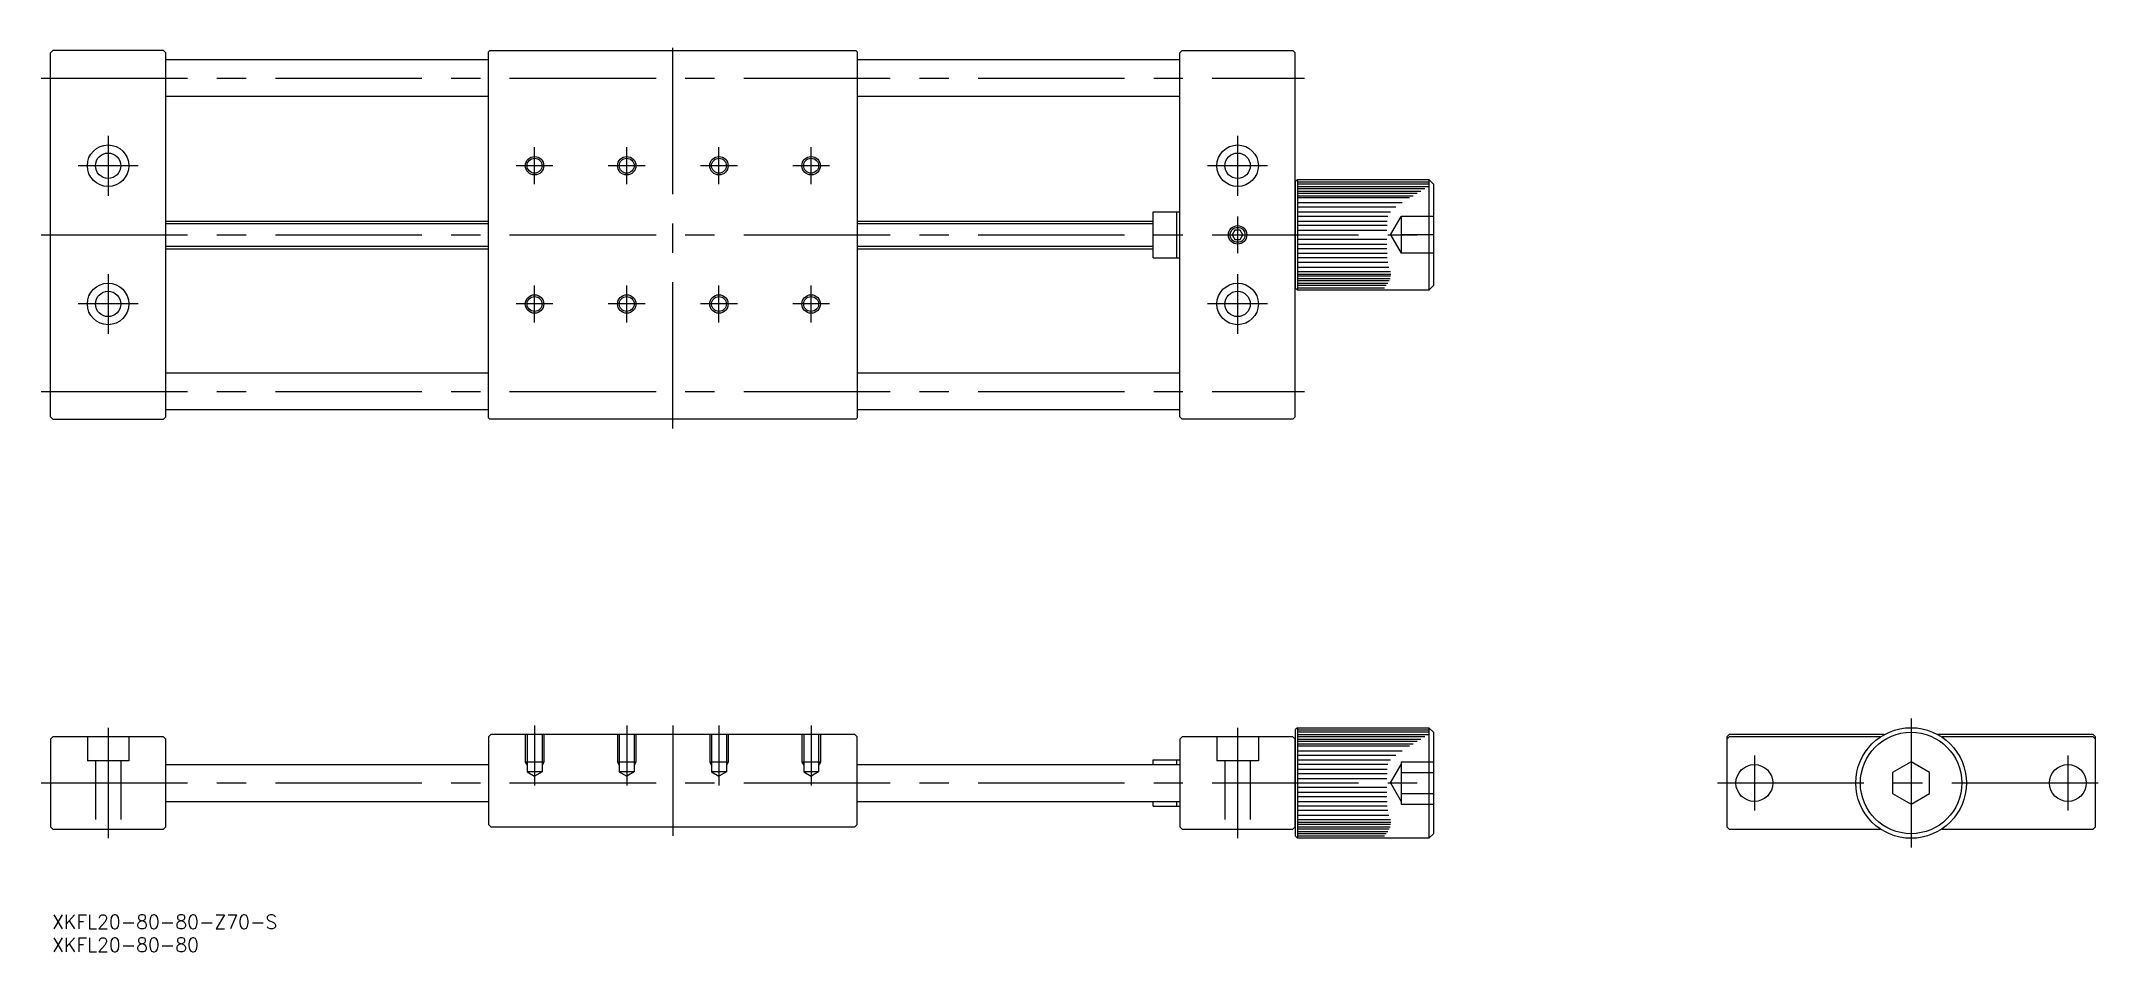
# Model space of a CAD drawing. Extents: x -406 to 42, y -37 to 161.
import ezdxf

# ---------------------------------------------------------------- set-up
doc = ezdxf.new("R2010")
doc.units = 0
doc.linetypes.add('CENTER', pattern=[50.8, 31.75, -6.35, 6.35, -6.35])
doc.linetypes.add('DASHED', pattern=[19.05, 12.7, -6.35])
doc.layers.get('0').update_dxf_attribs({"linetype": 'CONTINUOUS'})
doc.layers.add('CENTER', color=1, linetype='CONTINUOUS')
doc.styles.get("Standard").update_dxf_attribs({"font": 'txt.shx', "height": 3, "bigfont": 'bigfont.shx'})

# ---------------------------------------------------------------- blocks, each defined once
blk = doc.blocks.new('*U2')
at = {"color": 7, "linetype": 'CONTINUOUS'}
blk.add_text('XKFL20-80-80-Z70-S', height=3, dxfattribs=at).set_placement((-403.26, -31.61))
blk = doc.blocks.new('*U3')
at = {"color": 7, "linetype": 'CONTINUOUS'}
blk.add_text('XKFL20-80-80', height=3, dxfattribs=at).set_placement((-403.26, -36.61))

msp = doc.modelspace()

# ---------------------------------------------------------------- linework, layer by layer
at = {"color": 7, "linetype": 'CONTINUOUS'}
for p, q in [((-403.09, 158.93), (-403.59, 158.43)), ((-403.59, 79.43), (-403.59, 158.43)), ((-379.09, 158.93), (-403.09, 158.93)), ((-379.09, 158.93), (-378.59, 158.43)), ((-378.59, 79.43), (-378.59, 158.43)), ((-308.59, 156.93), (-378.59, 156.93)), ((-308.29, 158.93), (-308.59, 158.63)), ((-308.59, 79.23), (-308.59, 158.63)), ((-308.29, 158.93), (-228.89, 158.93)), ((-228.59, 158.63), (-228.89, 158.93)), ((-228.59, 158.63), (-228.59, 79.23)), ((-158.59, 156.93), (-228.59, 156.93)), ((-158.09, 158.93), (-158.59, 158.43)), ((-158.59, 79.43), (-158.59, 158.43)), ((-158.09, 158.93), (-134.09, 158.93)), ((-134.09, 158.93), (-133.59, 158.43)), ((-133.59, 79.43), (-133.59, 158.43)), ((-308.59, 148.93), (-378.59, 148.93)), ((-158.59, 148.93), (-228.59, 148.93)), ((-133.09, 130.93), (-133.59, 130.43)), ((-133.59, 130.43), (-133.59, 107.43)), ((-133.59, 130.43), (-133.59, 107.43)), ((-133.09, 130.93), (-133.09, 106.93)), ((-133.09, 130.93), (-104.59, 130.93)), ((-133.09, 130.43), (-104.59, 130.43)), ((-104.59, 129.93), (-133.09, 129.93)), ((-104.59, 130.93), (-104.59, 106.93)), ((-104.59, 130.93), (-103.59, 129.93)), ((-103.59, 129.93), (-103.59, 107.93)), ((-133.09, 129.43), (-104.59, 129.43)), ((-105.46, 128.93), (-133.09, 128.93)), ((-133.09, 128.43), (-106.32, 128.43)), ((-107.17, 127.93), (-133.09, 127.93)), ((-133.09, 127.43), (-108, 127.43)), ((-108.82, 126.93), (-133.09, 126.93)), ((-133.09, 125.93), (-110.37, 125.93)), ((-378.59, 121.93), (-308.59, 121.93)), ((-228.59, 121.93), (-164.39, 121.93)), ((-164.39, 113.93), (-164.39, 123.93)), ((-164.39, 123.93), (-159.29, 123.93)), ((-159.29, 113.93), (-159.29, 123.93)), ((-159.29, 123.93), (-158.59, 123.93)), ((-111.78, 124.93), (-133.09, 124.93)), ((-133.09, 123.93), (-112.89, 123.93)), ((-113.53, 122.93), (-133.09, 122.93)), ((-133.09, 121.93), (-113.63, 121.93)), ((-113.68, 120.93), (-133.09, 120.93)), ((-146.66, 119.93), (-147.24, 118.93)), ((-147.24, 118.93), (-146.66, 117.93)), ((-145.51, 119.93), (-146.66, 119.93)), ((-146.66, 117.93), (-145.51, 117.93)), ((-144.93, 118.93), (-145.51, 119.93)), ((-145.51, 117.93), (-144.93, 118.93)), ((-133.09, 119.93), (-113.71, 119.93)), ((-113.72, 117.93), (-133.09, 117.93)), ((-133.09, 116.93), (-113.72, 116.93)), ((-378.59, 115.93), (-308.59, 115.93)), ((-228.59, 115.93), (-164.39, 115.93)), ((-164.39, 113.93), (-159.29, 113.93)), ((-159.29, 113.93), (-158.59, 113.93)), ((-113.7, 115.93), (-133.09, 115.93)), ((-133.09, 114.93), (-113.68, 114.93)), ((-113.63, 113.93), (-133.09, 113.93)), ((-113.51, 112.93), (-133.09, 112.93)), ((-133.09, 111.93), (-113.25, 111.93)), ((-133.09, 106.93), (-133.59, 107.43)), ((-112.96, 110.93), (-133.09, 110.93)), ((-133.09, 110.43), (-112.88, 110.43)), ((-112.89, 109.93), (-133.09, 109.93)), ((-133.09, 109.43), (-113.02, 109.43)), ((-113.23, 108.93), (-133.09, 108.93)), ((-133.09, 108.43), (-113.51, 108.43)), ((-113.85, 107.93), (-133.09, 107.93)), ((-133.09, 107.43), (-114.21, 107.43)), ((-103.59, 107.93), (-104.59, 106.93)), ((-104.59, 106.93), (-133.09, 106.93)), ((-308.59, 88.93), (-378.59, 88.93)), ((-158.59, 88.93), (-228.59, 88.93)), ((-308.59, 80.93), (-378.59, 80.93)), ((-158.59, 80.93), (-228.59, 80.93)), ((-403.09, 78.93), (-403.59, 79.43)), ((-403.09, 78.93), (-379.09, 78.93)), ((-378.59, 79.43), (-379.09, 78.93)), ((-308.59, 79.23), (-308.29, 78.93)), ((-228.89, 78.93), (-308.29, 78.93)), ((-228.59, 79.23), (-228.89, 78.93)), ((-158.09, 78.93), (-158.59, 79.43)), ((-134.09, 78.93), (-158.09, 78.93)), ((-133.59, 79.43), (-134.09, 78.93)), ((-403.09, 10), (-403.59, 9.5)), ((-403.59, 9.5), (-403.59, -9.5)), ((-379.09, 10), (-403.09, 10)), ((-379.09, 10), (-378.59, 9.5)), ((-378.59, -9.5), (-378.59, 9.5)), ((-308.09, 10.5), (-308.59, 10)), ((-308.59, 10), (-308.59, -9)), ((-229.09, 10.5), (-308.09, 10.5)), ((-229.09, 10.5), (-228.59, 10)), ((-228.59, -9), (-228.59, 10)), ((-158.59, 9.5), (-158.09, 10)), ((-158.59, 9.5), (-158.59, -9.5)), ((-134.09, 10), (-158.09, 10)), ((-134.09, 10), (-133.59, 9.5)), ((-133.09, 12), (-133.59, 11.5)), ((-133.59, 11.5), (-133.59, -11.5)), ((-133.59, -9.5), (-133.59, 9.5)), ((-133.09, 12), (-104.59, 12)), ((-133.09, 12), (-133.09, -12)), ((-133.09, 11.5), (-104.59, 11.5)), ((-104.59, 11), (-133.09, 11)), ((-133.09, 10.5), (-104.59, 10.5)), ((-105.46, 10), (-133.09, 10)), ((-133.09, 9.5), (-106.32, 9.5)), ((-107.17, 9), (-133.09, 9)), ((-104.59, 12), (-104.59, -12)), ((-104.59, 12), (-103.59, 11)), ((-103.59, 11), (-103.59, -11)), ((-39.5, 10.5), (-40, 10)), ((-40, 10), (-40, -9.5)), ((-39.5, 10), (-40, 9.5)), ((-5.81, 10.5), (-39.5, 10.5)), ((-6.63, 10), (-39.5, 10)), ((39.5, 10.5), (5.81, 10.5)), ((39.5, 10), (6.63, 10)), ((40, 10), (39.5, 10.5)), ((39.5, 10), (40, 9.5)), ((40, -9.5), (40, 10)), ((-164.39, 4), (-164.39, 5)), ((-164.39, 5), (-159.29, 5)), ((-159.29, 4), (-159.29, 5)), ((-159.29, 5), (-158.59, 5)), ((-133.09, 8.5), (-108, 8.5)), ((-108.82, 8), (-133.09, 8)), ((-133.09, 7), (-110.37, 7)), ((-111.78, 6), (-133.09, 6)), ((-133.09, 5), (-112.89, 5)), ((0, 4.62), (-4, 2.31)), ((4, 2.31), (0, 4.62)), ((-378.59, 4), (-308.59, 4)), ((-228.59, 4), (-158.59, 4)), ((-113.53, 4), (-133.09, 4)), ((-133.09, 3), (-113.63, 3)), ((-113.68, 2), (-133.09, 2)), ((-133.09, 1), (-113.71, 1)), ((-4, 2.31), (-4, -2.31)), ((4, -2.31), (4, 2.31)), ((-378.59, -4), (-308.59, -4)), ((-228.59, -4), (-158.59, -4)), ((-164.39, -5), (-164.39, -4)), ((-159.29, -5), (-159.29, -4)), ((-113.72, -1), (-133.09, -1)), ((-133.09, -2), (-113.72, -2)), ((-113.7, -3), (-133.09, -3)), ((-133.09, -4), (-113.68, -4)), ((-4, -2.31), (0, -4.62)), ((0, -4.62), (4, -2.31)), ((-164.39, -5), (-159.29, -5)), ((-159.29, -5), (-158.59, -5)), ((-113.63, -5), (-133.09, -5)), ((-113.51, -6), (-133.09, -6)), ((-133.09, -7), (-113.25, -7)), ((-112.96, -8), (-133.09, -8)), ((-133.09, -8.5), (-112.88, -8.5)), ((-403.09, -10), (-403.59, -9.5)), ((-403.09, -10), (-379.09, -10)), ((-378.59, -9.5), (-379.09, -10)), ((-308.59, -9), (-308.09, -9.5)), ((-308.09, -9.5), (-229.09, -9.5)), ((-228.59, -9), (-229.09, -9.5)), ((-158.59, -9.5), (-158.09, -10)), ((-158.09, -10), (-134.09, -10)), ((-133.59, -9.5), (-134.09, -10)), ((-133.09, -12), (-133.59, -11.5)), ((-112.89, -9), (-133.09, -9)), ((-133.09, -9.5), (-113.02, -9.5)), ((-113.23, -10), (-133.09, -10)), ((-133.09, -10.5), (-113.51, -10.5)), ((-113.85, -11), (-133.09, -11)), ((-133.09, -11.5), (-114.21, -11.5)), ((-104.59, -12), (-133.09, -12)), ((-103.59, -11), (-104.59, -12)), ((-39.5, -10), (-40, -9.5)), ((-39.5, -10), (-6.63, -10)), ((6.63, -10), (39.5, -10)), ((40, -9.5), (39.5, -10))]:
    msp.add_line(p, q, dxfattribs=at)
at = {"color": 3, "linetype": 'CONTINUOUS'}
for p, q in [((-378.59, 121.39), (-308.59, 121.39)), ((-228.59, 121.39), (-164.39, 121.39)), ((-378.59, 116.47), (-308.59, 116.47)), ((-228.59, 116.47), (-164.39, 116.47))]:
    msp.add_line(p, q, dxfattribs=at)
at = {"color": 3, "linetype": 'DASHED'}
for p, q in [((-112.9, 118.93), (-110.59, 122.93)), ((-103.59, 122.93), (-110.59, 122.93)), ((-110.59, 122.93), (-110.59, 114.93)), ((-112.9, 118.93), (-110.59, 114.93)), ((-103.59, 118.93), (-110.59, 118.93)), ((-103.59, 114.93), (-110.59, 114.93)), ((-395.59, 10), (-395.59, 4.8)), ((-386.59, 10), (-386.59, 4.8)), ((-300.59, 10.5), (-300.59, 4.5)), ((-300.21, 10.5), (-300.21, 2.4)), ((-296.97, 10.5), (-296.97, 2.4)), ((-296.59, 10.5), (-296.59, 4.5)), ((-280.59, 10.5), (-280.59, 4.5)), ((-280.21, 10.5), (-280.21, 2.4)), ((-276.97, 10.5), (-276.97, 2.4)), ((-276.59, 10.5), (-276.59, 4.5)), ((-260.59, 10.5), (-260.59, 4.5)), ((-260.21, 10.5), (-260.21, 2.4)), ((-256.97, 10.5), (-256.97, 2.4)), ((-256.59, 10.5), (-256.59, 4.5)), ((-240.59, 10.5), (-240.59, 4.5)), ((-240.21, 10.5), (-240.21, 2.4)), ((-236.97, 10.5), (-236.97, 2.4)), ((-236.59, 10.5), (-236.59, 4.5)), ((-150.59, 10), (-150.59, 4.8)), ((-141.59, 10), (-141.59, 4.8)), ((-386.59, 4.8), (-395.59, 4.8)), ((-393.84, 4.8), (-393.84, -10)), ((-388.34, 4.8), (-388.34, -10)), ((-300.59, 4.5), (-300.21, 3.84)), ((-296.59, 4.5), (-300.59, 4.5)), ((-296.59, 4.5), (-296.97, 3.84)), ((-280.59, 4.5), (-280.21, 3.84)), ((-276.59, 4.5), (-280.59, 4.5)), ((-276.59, 4.5), (-276.97, 3.84)), ((-260.59, 4.5), (-260.21, 3.84)), ((-256.59, 4.5), (-260.59, 4.5)), ((-256.59, 4.5), (-256.97, 3.84)), ((-240.59, 4.5), (-240.21, 3.84)), ((-236.59, 4.5), (-240.59, 4.5)), ((-236.59, 4.5), (-236.97, 3.84)), ((-141.59, 4.8), (-150.59, 4.8)), ((-148.84, 4.8), (-148.84, -10)), ((-143.34, 4.8), (-143.34, -10)), ((-110.59, 4.62), (-110.59, -4.62)), ((-110.59, 4.62), (-103.59, 4.62)), ((-300.21, 2.4), (-298.59, 1.46)), ((-296.97, 2.4), (-300.21, 2.4)), ((-296.97, 2.4), (-298.59, 1.46)), ((-280.21, 2.4), (-278.59, 1.46)), ((-276.97, 2.4), (-280.21, 2.4)), ((-276.97, 2.4), (-278.59, 1.46)), ((-260.21, 2.4), (-258.59, 1.46)), ((-256.97, 2.4), (-260.21, 2.4)), ((-256.97, 2.4), (-258.59, 1.46)), ((-240.21, 2.4), (-238.59, 1.46)), ((-236.97, 2.4), (-240.21, 2.4)), ((-236.97, 2.4), (-238.59, 1.46)), ((-112.9, 0), (-110.59, 4)), ((-110.59, 2.31), (-103.59, 2.31)), ((-112.9, 0), (-110.59, -4)), ((-110.59, -2.31), (-103.59, -2.31)), ((-110.59, -4.62), (-103.59, -4.62))]:
    msp.add_line(p, q, dxfattribs=at)
at = {"color": 7, "linetype": 'CONTINUOUS'}
for centre, radius in [((-391.09, 133.93), 4.5), ((-391.09, 133.93), 2.75), ((-298.59, 133.93), 1.62), ((-278.59, 133.93), 1.62), ((-258.59, 133.93), 1.62), ((-238.59, 133.93), 1.62), ((-146.09, 133.93), 4.5), ((-146.09, 133.93), 2.75), ((-146.09, 118.93), 1.62), ((-391.09, 103.93), 4.5), ((-146.09, 103.93), 4.5), ((-391.09, 103.93), 2.75), ((-298.59, 103.93), 1.62), ((-278.59, 103.93), 1.62), ((-258.59, 103.93), 1.62), ((-238.59, 103.93), 1.62), ((-146.09, 103.93), 2.75), ((0, 0), 12), ((0, 0), 11), ((-34, 0), 4), ((34, 0), 4)]:
    msp.add_circle(centre, radius, dxfattribs=at)
at = {"color": 3, "linetype": 'CONTINUOUS'}
for centre in [(-298.59, 133.93), (-278.59, 133.93), (-258.59, 133.93), (-238.59, 133.93), (-146.09, 118.93), (-298.59, 103.93), (-278.59, 103.93), (-258.59, 103.93), (-238.59, 103.93)]:
    msp.add_circle(centre, 2, dxfattribs=at)
at = {"layer": 'CENTER', "color": 1, "linetype": 'CENTER'}
for p, q in [((-268.59, 76.93), (-268.59, 160.93)), ((-405.59, 152.93), (-131.59, 152.93)), ((-391.09, 140.43), (-391.09, 127.43)), ((-146.09, 140.43), (-146.09, 127.43)), ((-298.59, 129.93), (-298.59, 137.93)), ((-278.59, 129.93), (-278.59, 137.93)), ((-258.59, 129.93), (-258.59, 137.93)), ((-238.59, 129.93), (-238.59, 137.93)), ((-384.59, 133.93), (-397.59, 133.93)), ((-294.59, 133.93), (-302.59, 133.93)), ((-274.59, 133.93), (-282.59, 133.93)), ((-254.59, 133.93), (-262.59, 133.93)), ((-234.59, 133.93), (-242.59, 133.93)), ((-139.59, 133.93), (-152.59, 133.93)), ((-146.09, 122.93), (-146.09, 114.93)), ((-405.59, 118.93), (-101.59, 118.93)), ((-150.24, 118.93), (-141.94, 118.93)), ((-391.09, 110.43), (-391.09, 97.43)), ((-298.59, 99.93), (-298.59, 107.93)), ((-278.59, 99.93), (-278.59, 107.93)), ((-258.59, 99.93), (-258.59, 107.93)), ((-238.59, 99.93), (-238.59, 107.93)), ((-146.09, 110.43), (-146.09, 97.43)), ((-384.59, 103.93), (-397.59, 103.93)), ((-294.59, 103.93), (-302.59, 103.93)), ((-274.59, 103.93), (-282.59, 103.93)), ((-254.59, 103.93), (-262.59, 103.93)), ((-234.59, 103.93), (-242.59, 103.93)), ((-139.59, 103.93), (-152.59, 103.93)), ((-405.59, 84.93), (-131.59, 84.93)), ((0, 14), (0, -14)), ((-391.09, 12), (-391.09, -12)), ((-298.59, 12.5), (-298.59, -0.54)), ((-278.59, 12.5), (-278.59, -0.54)), ((-268.59, 12.5), (-268.59, -11.5)), ((-258.59, 12.5), (-258.59, -0.54)), ((-238.59, 12.5), (-238.59, -0.54)), ((-146.09, 12), (-146.09, -12)), ((-34, 6), (-34, -6)), ((34, 6), (34, -6)), ((-42, 0), (42, 0)), ((-405.59, 0), (-101.59, 0))]:
    msp.add_line(p, q, dxfattribs=at)

# ---------------------------------------------------------------- block references
at = {"color": 7, "linetype": 'CONTINUOUS'}
for name in ['*U2', '*U3']:
    msp.add_blockref(name, (0, 0), dxfattribs=at)

doc.saveas('drawing.dxf')
